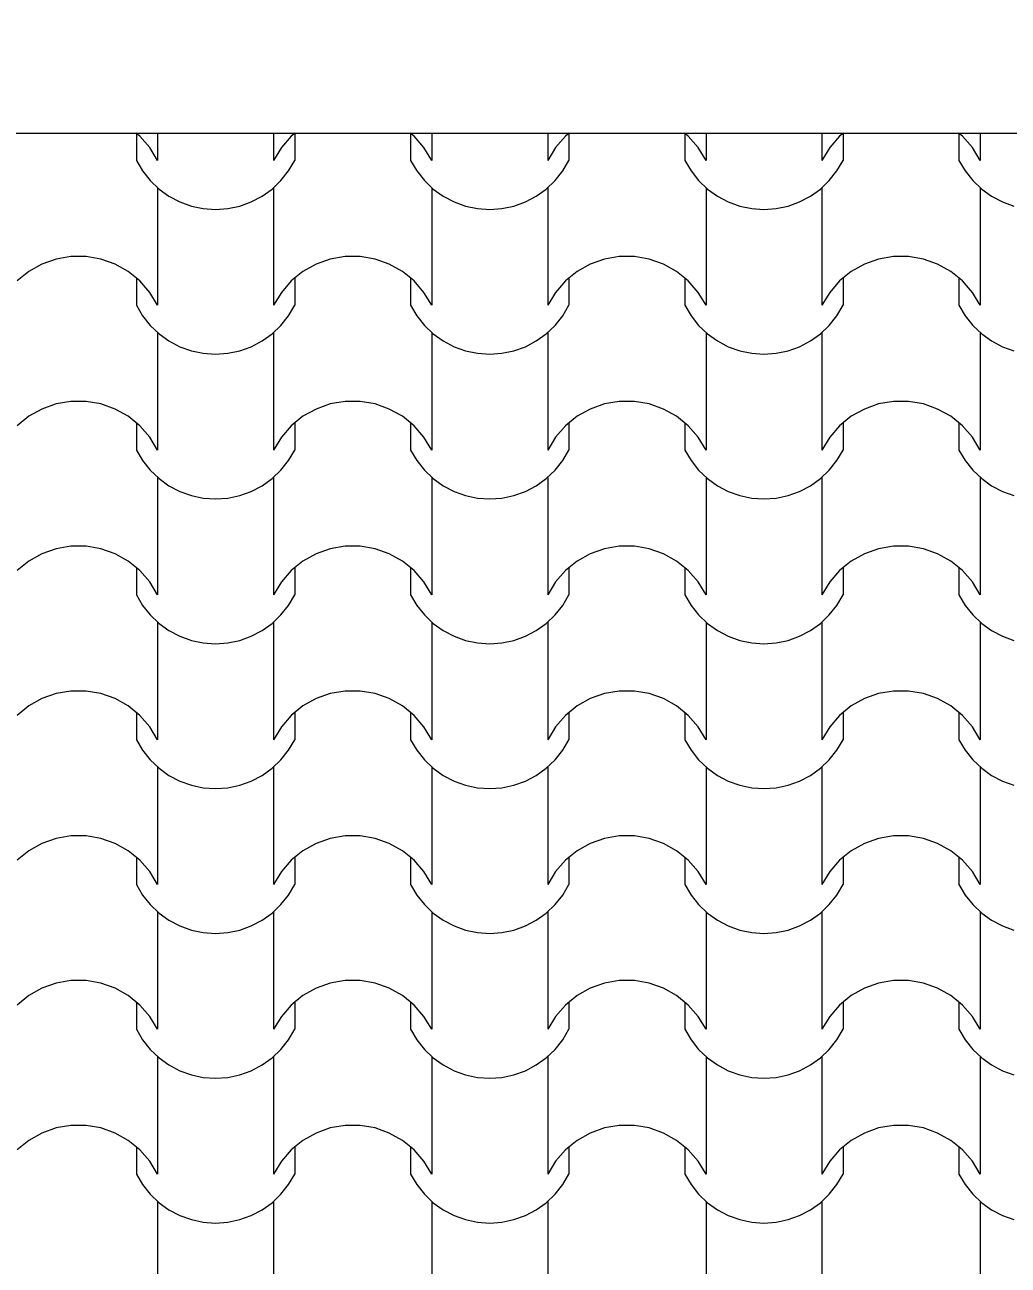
# Model space of a CAD drawing. Header units: millimetres. Extents: x 318905 to 439572, y -5133 to 105868.
# Drawn here: x 398501 to 399521, y 6459 to 7747 of the extents above; entities that cross this region are included whole.
import ezdxf

# ---------------------------------------------------------------- set-up
doc = ezdxf.new("R2010")
doc.units = ezdxf.units.MM
doc.header["$MEASUREMENT"] = 0
for name, color, linetype, lineweight in [('0_Stylo_No__98', 154, 'Continuous', 0), ('2D -  Dessin général_Stylo_No__1', 7, 'Continuous', 5), ('OMBRES_Stylo_No__1', 7, 'Continuous', 5)]:
    doc.layers.add(name, color=color, linetype=linetype, lineweight=lineweight)
doc.layers.add('OMBRES_Stylo_No__82', color=7, linetype='Continuous', lineweight=13, true_color=0xaaaaaa)
doc.styles.add('STYLE_GENERE_3', font='')
doc.styles.get('STYLE_GENERE_3').set_extended_font_data('Arial')
doc.dimstyles.new('STYLE_GENERE__1', dxfattribs={"dimtxt": 200, "dimasz": 142.5, "dimexe": 0.18, "dimexo": 500, "dimgap": 0.09, "dimtad": 0, "dimtih": 1, "dimtoh": 1, "dimlfac": 0.001, "dimzin": 0, "dimdsep": 46, "dimtxsty": 'STYLE_GENERE_3', "dimblk": 'ARROWHEAD_6', "dimblk1": 'ARROWHEAD_6', "dimblk2": 'ARROWHEAD_6', "dimcen": 0.09, "dimclrd": 154, "dimclre": 154, "dimclrt": 154, "dimazin": 0, "dimtfac": 1, "dimtdec": 4, "dimtmove": 0, "dimatfit": 3, "dimfxl": 0, "dimtolj": 1, "dimtzin": 0, "dimarcsym": 0})

# ---------------------------------------------------------------- blocks, each defined once
blk = doc.blocks.new('*X111')
at = {"layer": 'OMBRES_Stylo_No__82', "linetype": 'Continuous'}
for p, q in [((398620.2, 7631.3), (398616.2, 7634.5)), ((398616.6, 7634.2), (398616.6, 7606.2)), ((398630.5, 7619.5), (398620.2, 7631.3)), ((398638.6, 7634.5), (398638.6, 7606.2)), ((398758.8, 7634.5), (398758.8, 7606.2)), ((398777.3, 7631.3), (398767, 7619.5)), ((398781.2, 7634.5), (398777.3, 7631.3)), ((398780.8, 7634.2), (398780.8, 7606.2)), ((398904.7, 7631.3), (398900.7, 7634.5)), ((398901.1, 7634.2), (398901.1, 7606.2)), ((398914.9, 7619.5), (398904.7, 7631.3)), ((398923.1, 7634.5), (398923.1, 7606.2)), ((399043.3, 7634.5), (399043.3, 7606.2)), ((399061.7, 7631.3), (399051.5, 7619.5)), ((399065.7, 7634.5), (399061.7, 7631.3)), ((399065.3, 7634.2), (399065.3, 7606.2)), ((399189.1, 7631.3), (399185.2, 7634.5)), ((399185.6, 7634.2), (399185.6, 7606.2)), ((399199.4, 7619.5), (399189.1, 7631.3)), ((399207.6, 7634.5), (399207.6, 7606.2)), ((399327.8, 7634.5), (399327.8, 7606.2)), ((399346.2, 7631.3), (399335.9, 7619.5)), ((399350.2, 7634.5), (399346.2, 7631.3)), ((399349.8, 7634.2), (399349.8, 7606.2)), ((399473.6, 7631.3), (399469.7, 7634.5)), ((399470, 7634.2), (399470, 7606.2)), ((399483.9, 7619.5), (399473.6, 7631.3)), ((399492, 7634.5), (399492, 7606.2)), ((398638.6, 7606.2), (398630.5, 7619.5)), ((398767, 7619.5), (398758.8, 7606.2)), ((398923.1, 7606.2), (398914.9, 7619.5)), ((399051.5, 7619.5), (399043.3, 7606.2)), ((399207.6, 7606.2), (399199.4, 7619.5)), ((399335.9, 7619.5), (399327.8, 7606.2)), ((399492, 7606.2), (399483.9, 7619.5)), ((398616.6, 7606.2), (398623, 7595.2)), ((398774.4, 7595.2), (398780.8, 7606.2)), ((398901.1, 7606.2), (398907.5, 7595.2)), ((399058.9, 7595.2), (399065.3, 7606.2)), ((399185.6, 7606.2), (399192, 7595.2)), ((399343.4, 7595.2), (399349.8, 7606.2)), ((399470, 7606.2), (399476.5, 7595.2)), ((398623, 7595.2), (398630.9, 7585.3)), ((398630.9, 7585.3), (398640.1, 7576.5)), ((398757.3, 7576.5), (398766.5, 7585.3)), ((398766.5, 7585.3), (398774.4, 7595.2)), ((398907.5, 7595.2), (398915.4, 7585.3)), ((398915.4, 7585.3), (398924.6, 7576.5)), ((399041.8, 7576.5), (399051, 7585.3)), ((399051, 7585.3), (399058.9, 7595.2)), ((399192, 7595.2), (399199.9, 7585.3)), ((399199.9, 7585.3), (399209.1, 7576.5)), ((399326.3, 7576.5), (399335.5, 7585.3)), ((399335.5, 7585.3), (399343.4, 7595.2)), ((399476.5, 7595.2), (399484.4, 7585.3)), ((399484.4, 7585.3), (399493.6, 7576.5)), ((398638.6, 7577.8), (398638.6, 7516.8)), ((398640.1, 7576.5), (398650.4, 7569.1)), ((398747, 7569.1), (398757.3, 7576.5)), ((398758.8, 7577.8), (398758.8, 7516.8)), ((398923.1, 7577.8), (398923.1, 7516.8)), ((398924.6, 7576.5), (398934.9, 7569.1)), ((399031.5, 7569.1), (399041.8, 7576.5)), ((399043.3, 7577.8), (399043.3, 7516.8)), ((399207.6, 7577.8), (399207.6, 7516.8)), ((399209.1, 7576.5), (399219.4, 7569.1)), ((399316, 7569.1), (399326.3, 7576.5)), ((399327.8, 7577.8), (399327.8, 7516.8)), ((399492, 7577.8), (399492, 7516.8)), ((399493.6, 7576.5), (399503.9, 7569.1)), ((398650.4, 7569.1), (398661.7, 7563.1)), ((398661.7, 7563.1), (398673.6, 7558.8)), ((398723.8, 7558.8), (398735.8, 7563.1)), ((398735.8, 7563.1), (398747, 7569.1)), ((398934.9, 7569.1), (398946.1, 7563.1)), ((398946.1, 7563.1), (398958.1, 7558.8)), ((399008.3, 7558.8), (399020.3, 7563.1)), ((399020.3, 7563.1), (399031.5, 7569.1)), ((399219.4, 7569.1), (399230.6, 7563.1)), ((399230.6, 7563.1), (399242.6, 7558.8)), ((399292.8, 7558.8), (399304.7, 7563.1)), ((399304.7, 7563.1), (399316, 7569.1)), ((399503.9, 7569.1), (399515.1, 7563.1)), ((399515.1, 7563.1), (399527.1, 7558.8)), ((398673.6, 7558.8), (398686, 7556.2)), ((398686, 7556.2), (398698.7, 7555.3)), ((398698.7, 7555.3), (398711.4, 7556.2)), ((398711.4, 7556.2), (398723.8, 7558.8)), ((398958.1, 7558.8), (398970.5, 7556.2)), ((398970.5, 7556.2), (398983.2, 7555.3)), ((398983.2, 7555.3), (398995.9, 7556.2)), ((398995.9, 7556.2), (399008.3, 7558.8)), ((399242.6, 7558.8), (399255, 7556.2)), ((399255, 7556.2), (399267.7, 7555.3)), ((399267.7, 7555.3), (399280.4, 7556.2)), ((399280.4, 7556.2), (399292.8, 7558.8)), ((398638.6, 7516.8), (398638.6, 7455.8)), ((398758.8, 7516.8), (398758.8, 7455.8)), ((398923.1, 7516.8), (398923.1, 7455.8)), ((399043.3, 7516.8), (399043.3, 7455.8)), ((399207.6, 7516.8), (399207.6, 7455.8)), ((399327.8, 7516.8), (399327.8, 7455.8)), ((399492, 7516.8), (399492, 7455.8)), ((398518.5, 7498.5), (398504.9, 7490.8)), ((398533.3, 7503.7), (398518.5, 7498.5)), ((398548.7, 7506.3), (398533.3, 7503.7)), ((398556.5, 7506.3), (398548.7, 7506.3)), ((398564.3, 7506.3), (398556.5, 7506.3)), ((398579.7, 7503.7), (398564.3, 7506.3)), ((398594.4, 7498.5), (398579.7, 7503.7)), ((398608.1, 7490.8), (398594.4, 7498.5)), ((398803, 7498.5), (398789.4, 7490.8)), ((398817.7, 7503.7), (398803, 7498.5)), ((398833.1, 7506.3), (398817.7, 7503.7)), ((398841, 7506.3), (398833.1, 7506.3)), ((398848.8, 7506.3), (398841, 7506.3)), ((398864.2, 7503.7), (398848.8, 7506.3)), ((398878.9, 7498.5), (398864.2, 7503.7)), ((398892.5, 7490.8), (398878.9, 7498.5)), ((399087.5, 7498.5), (399073.9, 7490.8)), ((399102.2, 7503.7), (399087.5, 7498.5)), ((399117.6, 7506.3), (399102.2, 7503.7)), ((399125.4, 7506.3), (399117.6, 7506.3)), ((399133.3, 7506.3), (399125.4, 7506.3)), ((399148.7, 7503.7), (399133.3, 7506.3)), ((399163.4, 7498.5), (399148.7, 7503.7)), ((399177, 7490.8), (399163.4, 7498.5)), ((399372, 7498.5), (399358.3, 7490.8)), ((399386.7, 7503.7), (399372, 7498.5)), ((399402.1, 7506.3), (399386.7, 7503.7)), ((399409.9, 7506.3), (399402.1, 7506.3)), ((399417.7, 7506.3), (399409.9, 7506.3)), ((399433.1, 7503.7), (399417.7, 7506.3)), ((399447.9, 7498.5), (399433.1, 7503.7)), ((399461.5, 7490.8), (399447.9, 7498.5)), ((398504.9, 7490.8), (398492.8, 7481)), ((398620.2, 7481), (398608.1, 7490.8)), ((398616.6, 7483.9), (398616.6, 7455.8)), ((398789.4, 7490.8), (398777.3, 7481)), ((398780.8, 7483.9), (398780.8, 7455.8)), ((398904.7, 7481), (398892.5, 7490.8)), ((398901.1, 7483.9), (398901.1, 7455.8)), ((399073.9, 7490.8), (399061.7, 7481)), ((399065.3, 7483.9), (399065.3, 7455.8)), ((399189.1, 7481), (399177, 7490.8)), ((399185.6, 7483.9), (399185.6, 7455.8)), ((399358.3, 7490.8), (399346.2, 7481)), ((399349.8, 7483.9), (399349.8, 7455.8)), ((399473.6, 7481), (399461.5, 7490.8)), ((399470, 7483.9), (399470, 7455.8)), ((398630.5, 7469.2), (398620.2, 7481)), ((398638.6, 7455.8), (398630.5, 7469.2)), ((398767, 7469.2), (398758.8, 7455.8)), ((398777.3, 7481), (398767, 7469.2)), ((398914.9, 7469.2), (398904.7, 7481)), ((398923.1, 7455.8), (398914.9, 7469.2)), ((399051.5, 7469.2), (399043.3, 7455.8)), ((399061.7, 7481), (399051.5, 7469.2)), ((399199.4, 7469.2), (399189.1, 7481)), ((399207.6, 7455.8), (399199.4, 7469.2)), ((399335.9, 7469.2), (399327.8, 7455.8)), ((399346.2, 7481), (399335.9, 7469.2)), ((399483.9, 7469.2), (399473.6, 7481)), ((399492, 7455.8), (399483.9, 7469.2)), ((398616.6, 7455.8), (398623, 7444.9)), ((398623, 7444.9), (398630.9, 7434.9)), ((398766.5, 7434.9), (398774.4, 7444.9)), ((398774.4, 7444.9), (398780.8, 7455.8)), ((398901.1, 7455.8), (398907.5, 7444.9)), ((398907.5, 7444.9), (398915.4, 7434.9)), ((399051, 7434.9), (399058.9, 7444.9)), ((399058.9, 7444.9), (399065.3, 7455.8)), ((399185.6, 7455.8), (399192, 7444.9)), ((399192, 7444.9), (399199.9, 7434.9)), ((399335.5, 7434.9), (399343.4, 7444.9)), ((399343.4, 7444.9), (399349.8, 7455.8)), ((399470, 7455.8), (399476.5, 7444.9)), ((399476.5, 7444.9), (399484.4, 7434.9)), ((398630.9, 7434.9), (398640.1, 7426.2)), ((398757.3, 7426.2), (398766.5, 7434.9)), ((398915.4, 7434.9), (398924.6, 7426.2)), ((399041.8, 7426.2), (399051, 7434.9)), ((399199.9, 7434.9), (399209.1, 7426.2)), ((399326.3, 7426.2), (399335.5, 7434.9)), ((399484.4, 7434.9), (399493.6, 7426.2)), ((398638.6, 7427.4), (398638.6, 7366.5)), ((398640.1, 7426.2), (398650.4, 7418.7)), ((398650.4, 7418.7), (398661.7, 7412.8)), ((398735.8, 7412.8), (398747, 7418.7)), ((398747, 7418.7), (398757.3, 7426.2)), ((398758.8, 7427.4), (398758.8, 7366.5)), ((398923.1, 7427.4), (398923.1, 7366.5)), ((398924.6, 7426.2), (398934.9, 7418.7)), ((398934.9, 7418.7), (398946.1, 7412.8)), ((399020.3, 7412.8), (399031.5, 7418.7)), ((399031.5, 7418.7), (399041.8, 7426.2)), ((399043.3, 7427.4), (399043.3, 7366.5)), ((399207.6, 7427.4), (399207.6, 7366.5)), ((399209.1, 7426.2), (399219.4, 7418.7)), ((399219.4, 7418.7), (399230.6, 7412.8)), ((399304.7, 7412.8), (399316, 7418.7)), ((399316, 7418.7), (399326.3, 7426.2)), ((399327.8, 7427.4), (399327.8, 7366.5)), ((399492, 7427.4), (399492, 7366.5)), ((399493.6, 7426.2), (399503.9, 7418.7)), ((399503.9, 7418.7), (399515.1, 7412.8)), ((398661.7, 7412.8), (398673.6, 7408.5)), ((398673.6, 7408.5), (398686, 7405.9)), ((398686, 7405.9), (398698.7, 7405)), ((398698.7, 7405), (398711.4, 7405.9)), ((398711.4, 7405.9), (398723.8, 7408.5)), ((398723.8, 7408.5), (398735.8, 7412.8)), ((398946.1, 7412.8), (398958.1, 7408.5)), ((398958.1, 7408.5), (398970.5, 7405.9)), ((398970.5, 7405.9), (398983.2, 7405)), ((398983.2, 7405), (398995.9, 7405.9)), ((398995.9, 7405.9), (399008.3, 7408.5)), ((399008.3, 7408.5), (399020.3, 7412.8)), ((399230.6, 7412.8), (399242.6, 7408.5)), ((399242.6, 7408.5), (399255, 7405.9)), ((399255, 7405.9), (399267.7, 7405)), ((399267.7, 7405), (399280.4, 7405.9)), ((399280.4, 7405.9), (399292.8, 7408.5)), ((399292.8, 7408.5), (399304.7, 7412.8)), ((399515.1, 7412.8), (399527.1, 7408.5)), ((398638.6, 7366.5), (398638.6, 7305.5)), ((398758.8, 7366.5), (398758.8, 7305.5)), ((398923.1, 7366.5), (398923.1, 7305.5)), ((399043.3, 7366.5), (399043.3, 7305.5)), ((399207.6, 7366.5), (399207.6, 7305.5)), ((399327.8, 7366.5), (399327.8, 7305.5)), ((399492, 7366.5), (399492, 7305.5)), ((398533.3, 7353.4), (398518.5, 7348.1)), ((398548.7, 7356), (398533.3, 7353.4)), ((398556.5, 7356), (398548.7, 7356)), ((398564.3, 7356), (398556.5, 7356)), ((398579.7, 7353.4), (398564.3, 7356)), ((398594.4, 7348.1), (398579.7, 7353.4)), ((398817.7, 7353.4), (398803, 7348.1)), ((398833.1, 7356), (398817.7, 7353.4)), ((398841, 7356), (398833.1, 7356)), ((398848.8, 7356), (398841, 7356)), ((398864.2, 7353.4), (398848.8, 7356)), ((398878.9, 7348.1), (398864.2, 7353.4)), ((399102.2, 7353.4), (399087.5, 7348.1)), ((399117.6, 7356), (399102.2, 7353.4)), ((399125.4, 7356), (399117.6, 7356)), ((399133.3, 7356), (399125.4, 7356)), ((399148.7, 7353.4), (399133.3, 7356)), ((399163.4, 7348.1), (399148.7, 7353.4)), ((399386.7, 7353.4), (399372, 7348.1)), ((399402.1, 7356), (399386.7, 7353.4)), ((399409.9, 7356), (399402.1, 7356)), ((399417.7, 7356), (399409.9, 7356)), ((399433.1, 7353.4), (399417.7, 7356)), ((399447.9, 7348.1), (399433.1, 7353.4)), ((398504.9, 7340.5), (398492.8, 7330.6)), ((398518.5, 7348.1), (398504.9, 7340.5)), ((398608.1, 7340.5), (398594.4, 7348.1)), ((398620.2, 7330.6), (398608.1, 7340.5)), ((398789.4, 7340.5), (398777.3, 7330.6)), ((398803, 7348.1), (398789.4, 7340.5)), ((398892.5, 7340.5), (398878.9, 7348.1)), ((398904.7, 7330.6), (398892.5, 7340.5)), ((399073.9, 7340.5), (399061.7, 7330.6)), ((399087.5, 7348.1), (399073.9, 7340.5)), ((399177, 7340.5), (399163.4, 7348.1)), ((399189.1, 7330.6), (399177, 7340.5)), ((399358.3, 7340.5), (399346.2, 7330.6)), ((399372, 7348.1), (399358.3, 7340.5)), ((399461.5, 7340.5), (399447.9, 7348.1)), ((399473.6, 7330.6), (399461.5, 7340.5)), ((398616.6, 7333.5), (398616.6, 7305.5)), ((398630.5, 7318.8), (398620.2, 7330.6)), ((398777.3, 7330.6), (398767, 7318.8)), ((398780.8, 7333.5), (398780.8, 7305.5)), ((398901.1, 7333.5), (398901.1, 7305.5)), ((398914.9, 7318.8), (398904.7, 7330.6)), ((399061.7, 7330.6), (399051.5, 7318.8)), ((399065.3, 7333.5), (399065.3, 7305.5)), ((399185.6, 7333.5), (399185.6, 7305.5)), ((399199.4, 7318.8), (399189.1, 7330.6)), ((399346.2, 7330.6), (399335.9, 7318.8)), ((399349.8, 7333.5), (399349.8, 7305.5)), ((399470, 7333.5), (399470, 7305.5)), ((399483.9, 7318.8), (399473.6, 7330.6)), ((398638.6, 7305.5), (398630.5, 7318.8)), ((398767, 7318.8), (398758.8, 7305.5)), ((398923.1, 7305.5), (398914.9, 7318.8)), ((399051.5, 7318.8), (399043.3, 7305.5)), ((399207.6, 7305.5), (399199.4, 7318.8)), ((399335.9, 7318.8), (399327.8, 7305.5)), ((399492, 7305.5), (399483.9, 7318.8)), ((398616.6, 7305.5), (398623, 7294.5)), ((398774.4, 7294.5), (398780.8, 7305.5)), ((398901.1, 7305.5), (398907.5, 7294.5)), ((399058.9, 7294.5), (399065.3, 7305.5)), ((399185.6, 7305.5), (399192, 7294.5)), ((399343.4, 7294.5), (399349.8, 7305.5)), ((399470, 7305.5), (399476.5, 7294.5)), ((398623, 7294.5), (398630.9, 7284.6)), ((398766.5, 7284.6), (398774.4, 7294.5)), ((398907.5, 7294.5), (398915.4, 7284.6)), ((399051, 7284.6), (399058.9, 7294.5)), ((399192, 7294.5), (399199.9, 7284.6)), ((399335.5, 7284.6), (399343.4, 7294.5)), ((399476.5, 7294.5), (399484.4, 7284.6)), ((398630.9, 7284.6), (398640.1, 7275.8)), ((398638.6, 7277.1), (398638.6, 7216.1)), ((398640.1, 7275.8), (398650.4, 7268.4)), ((398747, 7268.4), (398757.3, 7275.8)), ((398757.3, 7275.8), (398766.5, 7284.6)), ((398758.8, 7277.1), (398758.8, 7216.1)), ((398915.4, 7284.6), (398924.6, 7275.8)), ((398923.1, 7277.1), (398923.1, 7216.1)), ((398924.6, 7275.8), (398934.9, 7268.4)), ((399031.5, 7268.4), (399041.8, 7275.8)), ((399041.8, 7275.8), (399051, 7284.6)), ((399043.3, 7277.1), (399043.3, 7216.1)), ((399199.9, 7284.6), (399209.1, 7275.8)), ((399207.6, 7277.1), (399207.6, 7216.1)), ((399209.1, 7275.8), (399219.4, 7268.4)), ((399316, 7268.4), (399326.3, 7275.8)), ((399326.3, 7275.8), (399335.5, 7284.6)), ((399327.8, 7277.1), (399327.8, 7216.1)), ((399484.4, 7284.6), (399493.6, 7275.8)), ((399492, 7277.1), (399492, 7216.1)), ((399493.6, 7275.8), (399503.9, 7268.4)), ((398650.4, 7268.4), (398661.7, 7262.5)), ((398735.8, 7262.5), (398747, 7268.4)), ((398934.9, 7268.4), (398946.1, 7262.5)), ((399020.3, 7262.5), (399031.5, 7268.4)), ((399219.4, 7268.4), (399230.6, 7262.5)), ((399304.7, 7262.5), (399316, 7268.4)), ((399503.9, 7268.4), (399515.1, 7262.5)), ((398661.7, 7262.5), (398673.6, 7258.2)), ((398673.6, 7258.2), (398686, 7255.5)), ((398686, 7255.5), (398698.7, 7254.7)), ((398698.7, 7254.7), (398711.4, 7255.5)), ((398711.4, 7255.5), (398723.8, 7258.2)), ((398723.8, 7258.2), (398735.8, 7262.5)), ((398946.1, 7262.5), (398958.1, 7258.2)), ((398958.1, 7258.2), (398970.5, 7255.5)), ((398970.5, 7255.5), (398983.2, 7254.7)), ((398983.2, 7254.7), (398995.9, 7255.5)), ((398995.9, 7255.5), (399008.3, 7258.2)), ((399008.3, 7258.2), (399020.3, 7262.5)), ((399230.6, 7262.5), (399242.6, 7258.2)), ((399242.6, 7258.2), (399255, 7255.5)), ((399255, 7255.5), (399267.7, 7254.7)), ((399267.7, 7254.7), (399280.4, 7255.5)), ((399280.4, 7255.5), (399292.8, 7258.2)), ((399292.8, 7258.2), (399304.7, 7262.5)), ((399515.1, 7262.5), (399527.1, 7258.2)), ((398638.6, 7216.1), (398638.6, 7155.2)), ((398758.8, 7216.1), (398758.8, 7155.2)), ((398923.1, 7216.1), (398923.1, 7155.2)), ((399043.3, 7216.1), (399043.3, 7155.2)), ((399207.6, 7216.1), (399207.6, 7155.2)), ((399327.8, 7216.1), (399327.8, 7155.2)), ((399492, 7216.1), (399492, 7155.2)), ((398533.3, 7203), (398518.5, 7197.8)), ((398548.7, 7205.7), (398533.3, 7203)), ((398556.5, 7205.7), (398548.7, 7205.7)), ((398564.3, 7205.7), (398556.5, 7205.7)), ((398579.7, 7203), (398564.3, 7205.7)), ((398594.4, 7197.8), (398579.7, 7203)), ((398817.7, 7203), (398803, 7197.8)), ((398833.1, 7205.7), (398817.7, 7203)), ((398841, 7205.7), (398833.1, 7205.7)), ((398848.8, 7205.7), (398841, 7205.7)), ((398864.2, 7203), (398848.8, 7205.7)), ((398878.9, 7197.8), (398864.2, 7203)), ((399102.2, 7203), (399087.5, 7197.8)), ((399117.6, 7205.7), (399102.2, 7203)), ((399125.4, 7205.7), (399117.6, 7205.7)), ((399133.3, 7205.7), (399125.4, 7205.7)), ((399148.7, 7203), (399133.3, 7205.7)), ((399163.4, 7197.8), (399148.7, 7203)), ((399386.7, 7203), (399372, 7197.8)), ((399402.1, 7205.7), (399386.7, 7203)), ((399409.9, 7205.7), (399402.1, 7205.7)), ((399417.7, 7205.7), (399409.9, 7205.7)), ((399433.1, 7203), (399417.7, 7205.7)), ((399447.9, 7197.8), (399433.1, 7203)), ((398504.9, 7190.1), (398492.8, 7180.3)), ((398518.5, 7197.8), (398504.9, 7190.1)), ((398608.1, 7190.1), (398594.4, 7197.8)), ((398620.2, 7180.3), (398608.1, 7190.1)), ((398789.4, 7190.1), (398777.3, 7180.3)), ((398803, 7197.8), (398789.4, 7190.1)), ((398892.5, 7190.1), (398878.9, 7197.8)), ((398904.7, 7180.3), (398892.5, 7190.1)), ((399073.9, 7190.1), (399061.7, 7180.3)), ((399087.5, 7197.8), (399073.9, 7190.1)), ((399177, 7190.1), (399163.4, 7197.8)), ((399189.1, 7180.3), (399177, 7190.1)), ((399358.3, 7190.1), (399346.2, 7180.3)), ((399372, 7197.8), (399358.3, 7190.1)), ((399461.5, 7190.1), (399447.9, 7197.8)), ((399473.6, 7180.3), (399461.5, 7190.1)), ((398616.6, 7183.2), (398616.6, 7155.2)), ((398630.5, 7168.5), (398620.2, 7180.3)), ((398777.3, 7180.3), (398767, 7168.5)), ((398780.8, 7183.2), (398780.8, 7155.2)), ((398901.1, 7183.2), (398901.1, 7155.2)), ((398914.9, 7168.5), (398904.7, 7180.3)), ((399061.7, 7180.3), (399051.5, 7168.5)), ((399065.3, 7183.2), (399065.3, 7155.2)), ((399185.6, 7183.2), (399185.6, 7155.2)), ((399199.4, 7168.5), (399189.1, 7180.3)), ((399346.2, 7180.3), (399335.9, 7168.5)), ((399349.8, 7183.2), (399349.8, 7155.2)), ((399470, 7183.2), (399470, 7155.2)), ((399483.9, 7168.5), (399473.6, 7180.3)), ((398638.6, 7155.2), (398630.5, 7168.5)), ((398767, 7168.5), (398758.8, 7155.2)), ((398923.1, 7155.2), (398914.9, 7168.5)), ((399051.5, 7168.5), (399043.3, 7155.2)), ((399207.6, 7155.2), (399199.4, 7168.5)), ((399335.9, 7168.5), (399327.8, 7155.2)), ((399492, 7155.2), (399483.9, 7168.5)), ((398616.6, 7155.2), (398623, 7144.2)), ((398774.4, 7144.2), (398780.8, 7155.2)), ((398901.1, 7155.2), (398907.5, 7144.2)), ((399058.9, 7144.2), (399065.3, 7155.2)), ((399185.6, 7155.2), (399192, 7144.2)), ((399343.4, 7144.2), (399349.8, 7155.2)), ((399470, 7155.2), (399476.5, 7144.2)), ((398623, 7144.2), (398630.9, 7134.3)), ((398630.9, 7134.3), (398640.1, 7125.5)), ((398757.3, 7125.5), (398766.5, 7134.3)), ((398766.5, 7134.3), (398774.4, 7144.2)), ((398907.5, 7144.2), (398915.4, 7134.3)), ((398915.4, 7134.3), (398924.6, 7125.5)), ((399041.8, 7125.5), (399051, 7134.3)), ((399051, 7134.3), (399058.9, 7144.2)), ((399192, 7144.2), (399199.9, 7134.3)), ((399199.9, 7134.3), (399209.1, 7125.5)), ((399326.3, 7125.5), (399335.5, 7134.3)), ((399335.5, 7134.3), (399343.4, 7144.2)), ((399476.5, 7144.2), (399484.4, 7134.3)), ((399484.4, 7134.3), (399493.6, 7125.5)), ((398638.6, 7126.8), (398638.6, 7065.8)), ((398640.1, 7125.5), (398650.4, 7118.1)), ((398747, 7118.1), (398757.3, 7125.5)), ((398758.8, 7126.8), (398758.8, 7065.8)), ((398923.1, 7126.8), (398923.1, 7065.8)), ((398924.6, 7125.5), (398934.9, 7118.1)), ((399031.5, 7118.1), (399041.8, 7125.5)), ((399043.3, 7126.8), (399043.3, 7065.8)), ((399207.6, 7126.8), (399207.6, 7065.8)), ((399209.1, 7125.5), (399219.4, 7118.1)), ((399316, 7118.1), (399326.3, 7125.5)), ((399327.8, 7126.8), (399327.8, 7065.8)), ((399492, 7126.8), (399492, 7065.8)), ((399493.6, 7125.5), (399503.9, 7118.1)), ((398650.4, 7118.1), (398661.7, 7112.1)), ((398661.7, 7112.1), (398673.6, 7107.8)), ((398723.8, 7107.8), (398735.8, 7112.1)), ((398735.8, 7112.1), (398747, 7118.1)), ((398934.9, 7118.1), (398946.1, 7112.1)), ((398946.1, 7112.1), (398958.1, 7107.8)), ((399008.3, 7107.8), (399020.3, 7112.1)), ((399020.3, 7112.1), (399031.5, 7118.1)), ((399219.4, 7118.1), (399230.6, 7112.1)), ((399230.6, 7112.1), (399242.6, 7107.8)), ((399292.8, 7107.8), (399304.7, 7112.1)), ((399304.7, 7112.1), (399316, 7118.1)), ((399503.9, 7118.1), (399515.1, 7112.1)), ((399515.1, 7112.1), (399527.1, 7107.8)), ((398673.6, 7107.8), (398686, 7105.2)), ((398686, 7105.2), (398698.7, 7104.3)), ((398698.7, 7104.3), (398711.4, 7105.2)), ((398711.4, 7105.2), (398723.8, 7107.8)), ((398958.1, 7107.8), (398970.5, 7105.2)), ((398970.5, 7105.2), (398983.2, 7104.3)), ((398983.2, 7104.3), (398995.9, 7105.2)), ((398995.9, 7105.2), (399008.3, 7107.8)), ((399242.6, 7107.8), (399255, 7105.2)), ((399255, 7105.2), (399267.7, 7104.3)), ((399267.7, 7104.3), (399280.4, 7105.2)), ((399280.4, 7105.2), (399292.8, 7107.8)), ((398638.6, 7065.8), (398638.6, 7004.8)), ((398758.8, 7065.8), (398758.8, 7004.8)), ((398923.1, 7065.8), (398923.1, 7004.8)), ((399043.3, 7065.8), (399043.3, 7004.8)), ((399207.6, 7065.8), (399207.6, 7004.8)), ((399327.8, 7065.8), (399327.8, 7004.8)), ((399492, 7065.8), (399492, 7004.8)), ((398518.5, 7047.4), (398504.9, 7039.8)), ((398533.3, 7052.7), (398518.5, 7047.4)), ((398548.7, 7055.3), (398533.3, 7052.7)), ((398556.5, 7055.3), (398548.7, 7055.3)), ((398564.3, 7055.3), (398556.5, 7055.3)), ((398579.7, 7052.7), (398564.3, 7055.3)), ((398594.4, 7047.4), (398579.7, 7052.7)), ((398608.1, 7039.8), (398594.4, 7047.4)), ((398803, 7047.4), (398789.4, 7039.8)), ((398817.7, 7052.7), (398803, 7047.4)), ((398833.1, 7055.3), (398817.7, 7052.7)), ((398841, 7055.3), (398833.1, 7055.3)), ((398848.8, 7055.3), (398841, 7055.3)), ((398864.2, 7052.7), (398848.8, 7055.3)), ((398878.9, 7047.4), (398864.2, 7052.7)), ((398892.5, 7039.8), (398878.9, 7047.4)), ((399087.5, 7047.4), (399073.9, 7039.8)), ((399102.2, 7052.7), (399087.5, 7047.4)), ((399117.6, 7055.3), (399102.2, 7052.7)), ((399125.4, 7055.3), (399117.6, 7055.3)), ((399133.3, 7055.3), (399125.4, 7055.3)), ((399148.7, 7052.7), (399133.3, 7055.3)), ((399163.4, 7047.4), (399148.7, 7052.7)), ((399177, 7039.8), (399163.4, 7047.4)), ((399372, 7047.4), (399358.3, 7039.8)), ((399386.7, 7052.7), (399372, 7047.4)), ((399402.1, 7055.3), (399386.7, 7052.7)), ((399409.9, 7055.3), (399402.1, 7055.3)), ((399417.7, 7055.3), (399409.9, 7055.3)), ((399433.1, 7052.7), (399417.7, 7055.3)), ((399447.9, 7047.4), (399433.1, 7052.7)), ((399461.5, 7039.8), (399447.9, 7047.4)), ((398504.9, 7039.8), (398492.8, 7029.9)), ((398620.2, 7029.9), (398608.1, 7039.8)), ((398616.6, 7032.9), (398616.6, 7004.8)), ((398789.4, 7039.8), (398777.3, 7029.9)), ((398780.8, 7032.9), (398780.8, 7004.8)), ((398904.7, 7029.9), (398892.5, 7039.8)), ((398901.1, 7032.9), (398901.1, 7004.8)), ((399073.9, 7039.8), (399061.7, 7029.9)), ((399065.3, 7032.9), (399065.3, 7004.8)), ((399189.1, 7029.9), (399177, 7039.8)), ((399185.6, 7032.9), (399185.6, 7004.8)), ((399358.3, 7039.8), (399346.2, 7029.9)), ((399349.8, 7032.9), (399349.8, 7004.8)), ((399473.6, 7029.9), (399461.5, 7039.8)), ((399470, 7032.9), (399470, 7004.8)), ((398630.5, 7018.2), (398620.2, 7029.9)), ((398777.3, 7029.9), (398767, 7018.2)), ((398914.9, 7018.2), (398904.7, 7029.9)), ((399061.7, 7029.9), (399051.5, 7018.2)), ((399199.4, 7018.2), (399189.1, 7029.9)), ((399346.2, 7029.9), (399335.9, 7018.2)), ((399483.9, 7018.2), (399473.6, 7029.9)), ((398638.6, 7004.8), (398630.5, 7018.2)), ((398767, 7018.2), (398758.8, 7004.8)), ((398923.1, 7004.8), (398914.9, 7018.2)), ((399051.5, 7018.2), (399043.3, 7004.8)), ((399207.6, 7004.8), (399199.4, 7018.2)), ((399335.9, 7018.2), (399327.8, 7004.8)), ((399492, 7004.8), (399483.9, 7018.2)), ((398616.6, 7004.8), (398623, 6993.9)), ((398623, 6993.9), (398630.9, 6983.9)), ((398766.5, 6983.9), (398774.4, 6993.9)), ((398774.4, 6993.9), (398780.8, 7004.8)), ((398901.1, 7004.8), (398907.5, 6993.9)), ((398907.5, 6993.9), (398915.4, 6983.9)), ((399051, 6983.9), (399058.9, 6993.9)), ((399058.9, 6993.9), (399065.3, 7004.8)), ((399185.6, 7004.8), (399192, 6993.9)), ((399192, 6993.9), (399199.9, 6983.9)), ((399335.5, 6983.9), (399343.4, 6993.9)), ((399343.4, 6993.9), (399349.8, 7004.8)), ((399470, 7004.8), (399476.5, 6993.9)), ((399476.5, 6993.9), (399484.4, 6983.9)), ((398630.9, 6983.9), (398640.1, 6975.1)), ((398757.3, 6975.1), (398766.5, 6983.9)), ((398915.4, 6983.9), (398924.6, 6975.1)), ((399041.8, 6975.1), (399051, 6983.9)), ((399199.9, 6983.9), (399209.1, 6975.1)), ((399326.3, 6975.1), (399335.5, 6983.9)), ((399484.4, 6983.9), (399493.6, 6975.1)), ((398638.6, 6976.4), (398638.6, 6915.5)), ((398640.1, 6975.1), (398650.4, 6967.7)), ((398650.4, 6967.7), (398661.7, 6961.8)), ((398735.8, 6961.8), (398747, 6967.7)), ((398747, 6967.7), (398757.3, 6975.1)), ((398758.8, 6976.4), (398758.8, 6915.5)), ((398923.1, 6976.4), (398923.1, 6915.5)), ((398924.6, 6975.1), (398934.9, 6967.7)), ((398934.9, 6967.7), (398946.1, 6961.8)), ((399020.3, 6961.8), (399031.5, 6967.7)), ((399031.5, 6967.7), (399041.8, 6975.1)), ((399043.3, 6976.4), (399043.3, 6915.5)), ((399207.6, 6976.4), (399207.6, 6915.5)), ((399209.1, 6975.1), (399219.4, 6967.7)), ((399219.4, 6967.7), (399230.6, 6961.8)), ((399304.7, 6961.8), (399316, 6967.7)), ((399316, 6967.7), (399326.3, 6975.1)), ((399327.8, 6976.4), (399327.8, 6915.5)), ((399492, 6976.4), (399492, 6915.5)), ((399493.6, 6975.1), (399503.9, 6967.7)), ((399503.9, 6967.7), (399515.1, 6961.8)), ((398661.7, 6961.8), (398673.6, 6957.5)), ((398673.6, 6957.5), (398686, 6954.9)), ((398686, 6954.9), (398698.7, 6954)), ((398698.7, 6954), (398711.4, 6954.9)), ((398711.4, 6954.9), (398723.8, 6957.5)), ((398723.8, 6957.5), (398735.8, 6961.8)), ((398946.1, 6961.8), (398958.1, 6957.5)), ((398958.1, 6957.5), (398970.5, 6954.9)), ((398970.5, 6954.9), (398983.2, 6954)), ((398983.2, 6954), (398995.9, 6954.9)), ((398995.9, 6954.9), (399008.3, 6957.5)), ((399008.3, 6957.5), (399020.3, 6961.8)), ((399230.6, 6961.8), (399242.6, 6957.5)), ((399242.6, 6957.5), (399255, 6954.9)), ((399255, 6954.9), (399267.7, 6954)), ((399267.7, 6954), (399280.4, 6954.9)), ((399280.4, 6954.9), (399292.8, 6957.5)), ((399292.8, 6957.5), (399304.7, 6961.8)), ((399515.1, 6961.8), (399527.1, 6957.5)), ((398638.6, 6915.5), (398638.6, 6854.5)), ((398758.8, 6915.5), (398758.8, 6854.5)), ((398923.1, 6915.5), (398923.1, 6854.5)), ((399043.3, 6915.5), (399043.3, 6854.5)), ((399207.6, 6915.5), (399207.6, 6854.5)), ((399327.8, 6915.5), (399327.8, 6854.5)), ((399492, 6915.5), (399492, 6854.5)), ((398533.3, 6902.3), (398518.5, 6897.1)), ((398548.7, 6905), (398533.3, 6902.3)), ((398556.5, 6905), (398548.7, 6905)), ((398564.3, 6905), (398556.5, 6905)), ((398579.7, 6902.3), (398564.3, 6905)), ((398594.4, 6897.1), (398579.7, 6902.3)), ((398817.7, 6902.3), (398803, 6897.1)), ((398833.1, 6905), (398817.7, 6902.3)), ((398841, 6905), (398833.1, 6905)), ((398848.8, 6905), (398841, 6905)), ((398864.2, 6902.3), (398848.8, 6905)), ((398878.9, 6897.1), (398864.2, 6902.3)), ((399102.2, 6902.3), (399087.5, 6897.1)), ((399117.6, 6905), (399102.2, 6902.3)), ((399125.4, 6905), (399117.6, 6905)), ((399133.3, 6905), (399125.4, 6905)), ((399148.7, 6902.3), (399133.3, 6905)), ((399163.4, 6897.1), (399148.7, 6902.3)), ((399386.7, 6902.3), (399372, 6897.1)), ((399402.1, 6905), (399386.7, 6902.3)), ((399409.9, 6905), (399402.1, 6905)), ((399417.7, 6905), (399409.9, 6905)), ((399433.1, 6902.3), (399417.7, 6905)), ((399447.9, 6897.1), (399433.1, 6902.3)), ((398504.9, 6889.5), (398492.8, 6879.6)), ((398518.5, 6897.1), (398504.9, 6889.5)), ((398608.1, 6889.5), (398594.4, 6897.1)), ((398620.2, 6879.6), (398608.1, 6889.5)), ((398789.4, 6889.5), (398777.3, 6879.6)), ((398803, 6897.1), (398789.4, 6889.5)), ((398892.5, 6889.5), (398878.9, 6897.1)), ((398904.7, 6879.6), (398892.5, 6889.5)), ((399073.9, 6889.5), (399061.7, 6879.6)), ((399087.5, 6897.1), (399073.9, 6889.5)), ((399177, 6889.5), (399163.4, 6897.1)), ((399189.1, 6879.6), (399177, 6889.5)), ((399358.3, 6889.5), (399346.2, 6879.6)), ((399372, 6897.1), (399358.3, 6889.5)), ((399461.5, 6889.5), (399447.9, 6897.1)), ((399473.6, 6879.6), (399461.5, 6889.5)), ((398616.6, 6882.5), (398616.6, 6854.5)), ((398630.5, 6867.8), (398620.2, 6879.6)), ((398777.3, 6879.6), (398767, 6867.8)), ((398780.8, 6882.5), (398780.8, 6854.5)), ((398901.1, 6882.5), (398901.1, 6854.5)), ((398914.9, 6867.8), (398904.7, 6879.6)), ((399061.7, 6879.6), (399051.5, 6867.8)), ((399065.3, 6882.5), (399065.3, 6854.5)), ((399185.6, 6882.5), (399185.6, 6854.5)), ((399199.4, 6867.8), (399189.1, 6879.6)), ((399346.2, 6879.6), (399335.9, 6867.8)), ((399349.8, 6882.5), (399349.8, 6854.5)), ((399470, 6882.5), (399470, 6854.5)), ((399483.9, 6867.8), (399473.6, 6879.6)), ((398638.6, 6854.5), (398630.5, 6867.8)), ((398767, 6867.8), (398758.8, 6854.5)), ((398923.1, 6854.5), (398914.9, 6867.8)), ((399051.5, 6867.8), (399043.3, 6854.5)), ((399207.6, 6854.5), (399199.4, 6867.8)), ((399335.9, 6867.8), (399327.8, 6854.5)), ((399492, 6854.5), (399483.9, 6867.8)), ((398616.6, 6854.5), (398623, 6843.5)), ((398774.4, 6843.5), (398780.8, 6854.5)), ((398901.1, 6854.5), (398907.5, 6843.5)), ((399058.9, 6843.5), (399065.3, 6854.5)), ((399185.6, 6854.5), (399192, 6843.5)), ((399343.4, 6843.5), (399349.8, 6854.5)), ((399470, 6854.5), (399476.5, 6843.5)), ((398623, 6843.5), (398630.9, 6833.6)), ((398766.5, 6833.6), (398774.4, 6843.5)), ((398907.5, 6843.5), (398915.4, 6833.6)), ((399051, 6833.6), (399058.9, 6843.5)), ((399192, 6843.5), (399199.9, 6833.6)), ((399335.5, 6833.6), (399343.4, 6843.5)), ((399476.5, 6843.5), (399484.4, 6833.6)), ((398630.9, 6833.6), (398640.1, 6824.8)), ((398638.6, 6826.1), (398638.6, 6765.1)), ((398757.3, 6824.8), (398766.5, 6833.6)), ((398758.8, 6826.1), (398758.8, 6765.1)), ((398915.4, 6833.6), (398924.6, 6824.8)), ((398923.1, 6826.1), (398923.1, 6765.1)), ((399041.8, 6824.8), (399051, 6833.6)), ((399043.3, 6826.1), (399043.3, 6765.1)), ((399199.9, 6833.6), (399209.1, 6824.8)), ((399207.6, 6826.1), (399207.6, 6765.1)), ((399326.3, 6824.8), (399335.5, 6833.6)), ((399327.8, 6826.1), (399327.8, 6765.1)), ((399484.4, 6833.6), (399493.6, 6824.8)), ((399492, 6826.1), (399492, 6765.1)), ((398640.1, 6824.8), (398650.4, 6817.4)), ((398650.4, 6817.4), (398661.7, 6811.5)), ((398735.8, 6811.5), (398747, 6817.4)), ((398747, 6817.4), (398757.3, 6824.8)), ((398924.6, 6824.8), (398934.9, 6817.4)), ((398934.9, 6817.4), (398946.1, 6811.5)), ((399020.3, 6811.5), (399031.5, 6817.4)), ((399031.5, 6817.4), (399041.8, 6824.8)), ((399209.1, 6824.8), (399219.4, 6817.4)), ((399219.4, 6817.4), (399230.6, 6811.5)), ((399304.7, 6811.5), (399316, 6817.4)), ((399316, 6817.4), (399326.3, 6824.8)), ((399493.6, 6824.8), (399503.9, 6817.4)), ((399503.9, 6817.4), (399515.1, 6811.5)), ((398661.7, 6811.5), (398673.6, 6807.2)), ((398673.6, 6807.2), (398686, 6804.5)), ((398686, 6804.5), (398698.7, 6803.7)), ((398698.7, 6803.7), (398711.4, 6804.5)), ((398711.4, 6804.5), (398723.8, 6807.2)), ((398723.8, 6807.2), (398735.8, 6811.5)), ((398946.1, 6811.5), (398958.1, 6807.2)), ((398958.1, 6807.2), (398970.5, 6804.5)), ((398970.5, 6804.5), (398983.2, 6803.7)), ((398983.2, 6803.7), (398995.9, 6804.5)), ((398995.9, 6804.5), (399008.3, 6807.2)), ((399008.3, 6807.2), (399020.3, 6811.5)), ((399230.6, 6811.5), (399242.6, 6807.2)), ((399242.6, 6807.2), (399255, 6804.5)), ((399255, 6804.5), (399267.7, 6803.7)), ((399267.7, 6803.7), (399280.4, 6804.5)), ((399280.4, 6804.5), (399292.8, 6807.2)), ((399292.8, 6807.2), (399304.7, 6811.5)), ((399515.1, 6811.5), (399527.1, 6807.2)), ((398638.6, 6765.1), (398638.6, 6704.2)), ((398758.8, 6765.1), (398758.8, 6704.2)), ((398923.1, 6765.1), (398923.1, 6704.2)), ((399043.3, 6765.1), (399043.3, 6704.2)), ((399207.6, 6765.1), (399207.6, 6704.2)), ((399327.8, 6765.1), (399327.8, 6704.2)), ((399492, 6765.1), (399492, 6704.2)), ((398533.3, 6752), (398518.5, 6746.8)), ((398548.7, 6754.7), (398533.3, 6752)), ((398556.5, 6754.7), (398548.7, 6754.7)), ((398564.3, 6754.7), (398556.5, 6754.7)), ((398579.7, 6752), (398564.3, 6754.7)), ((398594.4, 6746.8), (398579.7, 6752)), ((398817.7, 6752), (398803, 6746.8)), ((398833.1, 6754.7), (398817.7, 6752)), ((398841, 6754.7), (398833.1, 6754.7)), ((398848.8, 6754.7), (398841, 6754.7)), ((398864.2, 6752), (398848.8, 6754.7)), ((398878.9, 6746.8), (398864.2, 6752)), ((399102.2, 6752), (399087.5, 6746.8)), ((399117.6, 6754.7), (399102.2, 6752)), ((399125.4, 6754.7), (399117.6, 6754.7)), ((399133.3, 6754.7), (399125.4, 6754.7)), ((399148.7, 6752), (399133.3, 6754.7)), ((399163.4, 6746.8), (399148.7, 6752)), ((399386.7, 6752), (399372, 6746.8)), ((399402.1, 6754.7), (399386.7, 6752)), ((399409.9, 6754.7), (399402.1, 6754.7)), ((399417.7, 6754.7), (399409.9, 6754.7)), ((399433.1, 6752), (399417.7, 6754.7)), ((399447.9, 6746.8), (399433.1, 6752)), ((398504.9, 6739.1), (398492.8, 6729.3)), ((398518.5, 6746.8), (398504.9, 6739.1)), ((398608.1, 6739.1), (398594.4, 6746.8)), ((398620.2, 6729.3), (398608.1, 6739.1)), ((398789.4, 6739.1), (398777.3, 6729.3)), ((398803, 6746.8), (398789.4, 6739.1)), ((398892.5, 6739.1), (398878.9, 6746.8)), ((398904.7, 6729.3), (398892.5, 6739.1)), ((399073.9, 6739.1), (399061.7, 6729.3)), ((399087.5, 6746.8), (399073.9, 6739.1)), ((399177, 6739.1), (399163.4, 6746.8)), ((399189.1, 6729.3), (399177, 6739.1)), ((399358.3, 6739.1), (399346.2, 6729.3)), ((399372, 6746.8), (399358.3, 6739.1)), ((399461.5, 6739.1), (399447.9, 6746.8)), ((399473.6, 6729.3), (399461.5, 6739.1)), ((398616.6, 6732.2), (398616.6, 6704.2)), ((398630.5, 6717.5), (398620.2, 6729.3)), ((398777.3, 6729.3), (398767, 6717.5)), ((398780.8, 6732.2), (398780.8, 6704.2)), ((398901.1, 6732.2), (398901.1, 6704.2)), ((398914.9, 6717.5), (398904.7, 6729.3)), ((399061.7, 6729.3), (399051.5, 6717.5)), ((399065.3, 6732.2), (399065.3, 6704.2)), ((399185.6, 6732.2), (399185.6, 6704.2)), ((399199.4, 6717.5), (399189.1, 6729.3)), ((399346.2, 6729.3), (399335.9, 6717.5)), ((399349.8, 6732.2), (399349.8, 6704.2)), ((399470, 6732.2), (399470, 6704.2)), ((399483.9, 6717.5), (399473.6, 6729.3)), ((398638.6, 6704.2), (398630.5, 6717.5)), ((398767, 6717.5), (398758.8, 6704.2)), ((398923.1, 6704.2), (398914.9, 6717.5)), ((399051.5, 6717.5), (399043.3, 6704.2)), ((399207.6, 6704.2), (399199.4, 6717.5)), ((399335.9, 6717.5), (399327.8, 6704.2)), ((399492, 6704.2), (399483.9, 6717.5)), ((398616.6, 6704.2), (398623, 6693.2)), ((398774.4, 6693.2), (398780.8, 6704.2)), ((398901.1, 6704.2), (398907.5, 6693.2)), ((399058.9, 6693.2), (399065.3, 6704.2)), ((399185.6, 6704.2), (399192, 6693.2)), ((399343.4, 6693.2), (399349.8, 6704.2)), ((399470, 6704.2), (399476.5, 6693.2)), ((398623, 6693.2), (398630.9, 6683.2)), ((398766.5, 6683.2), (398774.4, 6693.2)), ((398907.5, 6693.2), (398915.4, 6683.2)), ((399051, 6683.2), (399058.9, 6693.2)), ((399192, 6693.2), (399199.9, 6683.2)), ((399335.5, 6683.2), (399343.4, 6693.2)), ((399476.5, 6693.2), (399484.4, 6683.2)), ((398630.9, 6683.2), (398640.1, 6674.5)), ((398638.6, 6675.8), (398638.6, 6614.8)), ((398640.1, 6674.5), (398650.4, 6667.1)), ((398747, 6667.1), (398757.3, 6674.5)), ((398757.3, 6674.5), (398766.5, 6683.2)), ((398758.8, 6675.8), (398758.8, 6614.8)), ((398915.4, 6683.2), (398924.6, 6674.5)), ((398923.1, 6675.8), (398923.1, 6614.8)), ((398924.6, 6674.5), (398934.9, 6667.1)), ((399031.5, 6667.1), (399041.8, 6674.5)), ((399041.8, 6674.5), (399051, 6683.2)), ((399043.3, 6675.8), (399043.3, 6614.8)), ((399199.9, 6683.2), (399209.1, 6674.5)), ((399207.6, 6675.8), (399207.6, 6614.8)), ((399209.1, 6674.5), (399219.4, 6667.1)), ((399316, 6667.1), (399326.3, 6674.5)), ((399326.3, 6674.5), (399335.5, 6683.2)), ((399327.8, 6675.8), (399327.8, 6614.8)), ((399484.4, 6683.2), (399493.6, 6674.5)), ((399492, 6675.8), (399492, 6614.8)), ((399493.6, 6674.5), (399503.9, 6667.1)), ((398650.4, 6667.1), (398661.7, 6661.1)), ((398661.7, 6661.1), (398673.6, 6656.8)), ((398723.8, 6656.8), (398735.8, 6661.1)), ((398735.8, 6661.1), (398747, 6667.1)), ((398934.9, 6667.1), (398946.1, 6661.1)), ((398946.1, 6661.1), (398958.1, 6656.8)), ((399008.3, 6656.8), (399020.3, 6661.1)), ((399020.3, 6661.1), (399031.5, 6667.1)), ((399219.4, 6667.1), (399230.6, 6661.1)), ((399230.6, 6661.1), (399242.6, 6656.8)), ((399292.8, 6656.8), (399304.7, 6661.1)), ((399304.7, 6661.1), (399316, 6667.1)), ((399503.9, 6667.1), (399515.1, 6661.1)), ((399515.1, 6661.1), (399527.1, 6656.8)), ((398673.6, 6656.8), (398686, 6654.2)), ((398686, 6654.2), (398698.7, 6653.3)), ((398698.7, 6653.3), (398711.4, 6654.2)), ((398711.4, 6654.2), (398723.8, 6656.8)), ((398958.1, 6656.8), (398970.5, 6654.2)), ((398970.5, 6654.2), (398983.2, 6653.3)), ((398983.2, 6653.3), (398995.9, 6654.2)), ((398995.9, 6654.2), (399008.3, 6656.8)), ((399242.6, 6656.8), (399255, 6654.2)), ((399255, 6654.2), (399267.7, 6653.3)), ((399267.7, 6653.3), (399280.4, 6654.2)), ((399280.4, 6654.2), (399292.8, 6656.8)), ((398638.6, 6614.8), (398638.6, 6553.8)), ((398758.8, 6614.8), (398758.8, 6553.8)), ((398923.1, 6614.8), (398923.1, 6553.8)), ((399043.3, 6614.8), (399043.3, 6553.8)), ((399207.6, 6614.8), (399207.6, 6553.8)), ((399327.8, 6614.8), (399327.8, 6553.8)), ((399492, 6614.8), (399492, 6553.8)), ((398518.5, 6596.4), (398504.9, 6588.8)), ((398533.3, 6601.7), (398518.5, 6596.4)), ((398548.7, 6604.3), (398533.3, 6601.7)), ((398556.5, 6604.3), (398548.7, 6604.3)), ((398564.3, 6604.3), (398556.5, 6604.3)), ((398579.7, 6601.7), (398564.3, 6604.3)), ((398594.4, 6596.4), (398579.7, 6601.7)), ((398608.1, 6588.8), (398594.4, 6596.4)), ((398803, 6596.4), (398789.4, 6588.8)), ((398817.7, 6601.7), (398803, 6596.4)), ((398833.1, 6604.3), (398817.7, 6601.7)), ((398841, 6604.3), (398833.1, 6604.3)), ((398848.8, 6604.3), (398841, 6604.3)), ((398864.2, 6601.7), (398848.8, 6604.3)), ((398878.9, 6596.4), (398864.2, 6601.7)), ((398892.5, 6588.8), (398878.9, 6596.4)), ((399087.5, 6596.4), (399073.9, 6588.8)), ((399102.2, 6601.7), (399087.5, 6596.4)), ((399117.6, 6604.3), (399102.2, 6601.7)), ((399125.4, 6604.3), (399117.6, 6604.3)), ((399133.3, 6604.3), (399125.4, 6604.3)), ((399148.7, 6601.7), (399133.3, 6604.3)), ((399163.4, 6596.4), (399148.7, 6601.7)), ((399177, 6588.8), (399163.4, 6596.4)), ((399372, 6596.4), (399358.3, 6588.8)), ((399386.7, 6601.7), (399372, 6596.4)), ((399402.1, 6604.3), (399386.7, 6601.7)), ((399409.9, 6604.3), (399402.1, 6604.3)), ((399417.7, 6604.3), (399409.9, 6604.3)), ((399433.1, 6601.7), (399417.7, 6604.3)), ((399447.9, 6596.4), (399433.1, 6601.7)), ((399461.5, 6588.8), (399447.9, 6596.4)), ((398504.9, 6588.8), (398492.8, 6578.9)), ((398620.2, 6578.9), (398608.1, 6588.8)), ((398616.6, 6581.8), (398616.6, 6553.8)), ((398789.4, 6588.8), (398777.3, 6578.9)), ((398780.8, 6581.8), (398780.8, 6553.8)), ((398904.7, 6578.9), (398892.5, 6588.8)), ((398901.1, 6581.8), (398901.1, 6553.8)), ((399073.9, 6588.8), (399061.7, 6578.9)), ((399065.3, 6581.8), (399065.3, 6553.8)), ((399189.1, 6578.9), (399177, 6588.8)), ((399185.6, 6581.8), (399185.6, 6553.8)), ((399358.3, 6588.8), (399346.2, 6578.9)), ((399349.8, 6581.8), (399349.8, 6553.8)), ((399473.6, 6578.9), (399461.5, 6588.8)), ((399470, 6581.8), (399470, 6553.8)), ((398630.5, 6567.2), (398620.2, 6578.9)), ((398777.3, 6578.9), (398767, 6567.2)), ((398914.9, 6567.2), (398904.7, 6578.9)), ((399061.7, 6578.9), (399051.5, 6567.2)), ((399199.4, 6567.2), (399189.1, 6578.9)), ((399346.2, 6578.9), (399335.9, 6567.2)), ((399483.9, 6567.2), (399473.6, 6578.9)), ((398638.6, 6553.8), (398630.5, 6567.2)), ((398767, 6567.2), (398758.8, 6553.8)), ((398923.1, 6553.8), (398914.9, 6567.2)), ((399051.5, 6567.2), (399043.3, 6553.8)), ((399207.6, 6553.8), (399199.4, 6567.2)), ((399335.9, 6567.2), (399327.8, 6553.8)), ((399492, 6553.8), (399483.9, 6567.2)), ((398616.6, 6553.8), (398623, 6542.9)), ((398623, 6542.9), (398630.9, 6532.9)), ((398766.5, 6532.9), (398774.4, 6542.9)), ((398774.4, 6542.9), (398780.8, 6553.8)), ((398901.1, 6553.8), (398907.5, 6542.9)), ((398907.5, 6542.9), (398915.4, 6532.9)), ((399051, 6532.9), (399058.9, 6542.9)), ((399058.9, 6542.9), (399065.3, 6553.8)), ((399185.6, 6553.8), (399192, 6542.9)), ((399192, 6542.9), (399199.9, 6532.9)), ((399335.5, 6532.9), (399343.4, 6542.9)), ((399343.4, 6542.9), (399349.8, 6553.8)), ((399470, 6553.8), (399476.5, 6542.9)), ((399476.5, 6542.9), (399484.4, 6532.9)), ((398630.9, 6532.9), (398640.1, 6524.1)), ((398757.3, 6524.1), (398766.5, 6532.9)), ((398915.4, 6532.9), (398924.6, 6524.1)), ((399041.8, 6524.1), (399051, 6532.9)), ((399199.9, 6532.9), (399209.1, 6524.1)), ((399326.3, 6524.1), (399335.5, 6532.9)), ((399484.4, 6532.9), (399493.6, 6524.1)), ((398638.6, 6525.4), (398638.6, 6464.5)), ((398640.1, 6524.1), (398650.4, 6516.7)), ((398650.4, 6516.7), (398661.7, 6510.8)), ((398735.8, 6510.8), (398747, 6516.7)), ((398747, 6516.7), (398757.3, 6524.1)), ((398758.8, 6525.4), (398758.8, 6464.5)), ((398923.1, 6525.4), (398923.1, 6464.5)), ((398924.6, 6524.1), (398934.9, 6516.7)), ((398934.9, 6516.7), (398946.1, 6510.8)), ((399020.3, 6510.8), (399031.5, 6516.7)), ((399031.5, 6516.7), (399041.8, 6524.1)), ((399043.3, 6525.4), (399043.3, 6464.5)), ((399207.6, 6525.4), (399207.6, 6464.5)), ((399209.1, 6524.1), (399219.4, 6516.7)), ((399219.4, 6516.7), (399230.6, 6510.8)), ((399304.7, 6510.8), (399316, 6516.7)), ((399316, 6516.7), (399326.3, 6524.1)), ((399327.8, 6525.4), (399327.8, 6464.5)), ((399492, 6525.4), (399492, 6464.5)), ((399493.6, 6524.1), (399503.9, 6516.7)), ((399503.9, 6516.7), (399515.1, 6510.8)), ((398661.7, 6510.8), (398673.6, 6506.5)), ((398673.6, 6506.5), (398686, 6503.9)), ((398686, 6503.9), (398698.7, 6503)), ((398698.7, 6503), (398711.4, 6503.9)), ((398711.4, 6503.9), (398723.8, 6506.5)), ((398723.8, 6506.5), (398735.8, 6510.8)), ((398946.1, 6510.8), (398958.1, 6506.5)), ((398958.1, 6506.5), (398970.5, 6503.9)), ((398970.5, 6503.9), (398983.2, 6503)), ((398983.2, 6503), (398995.9, 6503.9)), ((398995.9, 6503.9), (399008.3, 6506.5)), ((399008.3, 6506.5), (399020.3, 6510.8)), ((399230.6, 6510.8), (399242.6, 6506.5)), ((399242.6, 6506.5), (399255, 6503.9)), ((399255, 6503.9), (399267.7, 6503)), ((399267.7, 6503), (399280.4, 6503.9)), ((399280.4, 6503.9), (399292.8, 6506.5)), ((399292.8, 6506.5), (399304.7, 6510.8)), ((399515.1, 6510.8), (399527.1, 6506.5)), ((398638.6, 6464.5), (398638.6, 6403.5)), ((398758.8, 6464.5), (398758.8, 6403.5)), ((398923.1, 6464.5), (398923.1, 6403.5)), ((399043.3, 6464.5), (399043.3, 6403.5)), ((399207.6, 6464.5), (399207.6, 6403.5)), ((399327.8, 6464.5), (399327.8, 6403.5)), ((399492, 6464.5), (399492, 6403.5))]:
    blk.add_line(p, q, dxfattribs=at)
blk = doc.blocks.new('Hachure_28', base_point=(0, 4000))
at = {"layer": 'OMBRES_Stylo_No__1', "linetype": 'Continuous'}
blk.add_line((391104.5, 7634.5), (399582.6, 7634.5), dxfattribs=at)
at = {"layer": 'OMBRES_Stylo_No__82', "linetype": 'Continuous'}
blk.add_blockref('*X111', (0, 0), dxfattribs=at)
blk = doc.blocks.new('*D131')
at = {"layer": '0_Stylo_No__98', "linetype": 'Continuous'}
for p, q in [((408082.7, 7634.5), (408082.7, 7747)), ((408157.7, 7559.5), (408007.7, 7709.5)), ((408223.3, 7634.5), (407582.7, 7634.5)), ((408082.7, 3678.3), (408082.7, 7634.5)), ((408082.7, -552.4), (408082.7, 3403.7)), ((408007.7, -477.4), (408157.7, -627.4)), ((408582.7, -552.4), (407942.1, -552.4)), ((408082.7, -664.9), (408082.7, -552.4))]:
    blk.add_line(p, q, dxfattribs=at)
at = {"layer": '0_Stylo_No__98', "insert": (407815.8, 3441), "char_height": 200, "attachment_point": 7, "style": 'STYLE_GENERE_3'}
blk.add_mtext('\\A1;{\\pql;\\fArial|b0|i0|c0|p34;8,19}', dxfattribs=at)
blk = doc.blocks.new('ARROWHEAD_6')
at = {"color": 0, "linetype": 'Continuous', "lineweight": 0}
for p, q in [((-0.5, -0.5), (0.5, 0.5)), ((0, 0), (-1, 0))]:
    blk.add_line(p, q, dxfattribs=at)

msp = doc.modelspace()

# ---------------------------------------------------------------- linework, layer by layer
at = {"layer": '2D -  Dessin général_Stylo_No__1', "linetype": 'Continuous'}
msp.add_line((391104.519, 7634.463), (406899.616, 7634.516), dxfattribs=at)

# ---------------------------------------------------------------- block references
at = {"layer": 'OMBRES_Stylo_No__82', "linetype": 'Continuous'}
msp.add_blockref('Hachure_28', (0, 4000), dxfattribs=at)

# ---------------------------------------------------------------- dimensions: what is measured, and where the dimension line sits
at = {"color": 154, "linetype": 'Continuous', "lineweight": 0}
dim = msp.add_linear_dim(base=(408082.725, 7634.463), p1=(408761.305, -552.434), p2=(391104.519, 7634.463), angle=90, dimstyle='STYLE_GENERE__1', dxfattribs=at)
dim.commit()
dim.dimension.update_dxf_attribs({"geometry": '*D131', "text_midpoint": (408110.923, 3541.014), "dimtype": 160})

doc.saveas('drawing.dxf')
